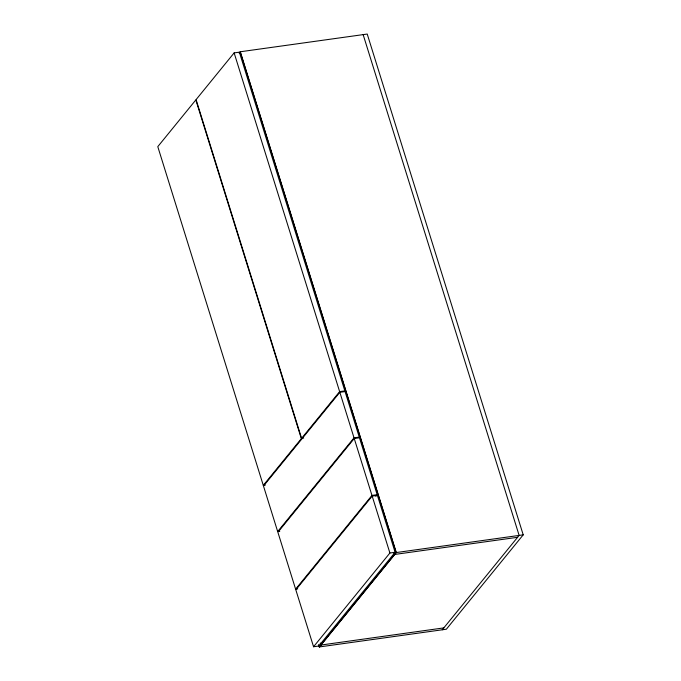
<?xml version="1.0" encoding="UTF-8"?>
<svg xmlns="http://www.w3.org/2000/svg" width="681" height="681" viewBox="0 0 681 681"><rect width="100%" height="100%" fill="white"/><g stroke="black" fill="none" stroke-linecap="round" stroke-linejoin="round"><path stroke-width="1.02" d="M301.589 438.334L339.632 391.618L344.85 390.894L239.354 52.173L234.136 52.897L196.085 99.613L301.589 438.334L303.675 438.045M239.125 53.041L240.291 51.765L396.274 552.555L319.415 646.933L318.776 644.898M263.283 485.366L301.334 438.649L195.83 99.928L157.788 146.645L263.283 485.366L265.377 485.076M277.678 531.572L354.026 437.832L359.245 437.1L345.063 391.575L339.845 392.299L263.496 486.047L277.678 531.572L279.763 531.282M375.844 496.338L377.18 494.695L359.457 437.781L354.239 438.513L277.891 532.253L295.614 589.167L297.708 588.878M295.614 589.167L371.962 495.419L377.18 494.695M372.175 496.1L295.826 589.848L313.558 646.754L318.776 646.031L395.116 552.282L377.393 495.376L372.175 496.1L389.898 553.015L313.558 646.754M318.64 644.916L319.278 646.95L396.138 552.572L523.212 534.849L367.229 34.05L240.155 51.782L396.138 552.572M442.267 629.789L519.126 535.419L363.143 34.62M523.212 534.849L446.353 629.218L319.278 646.95M389.898 553.015L395.116 552.282M517.594 537.3L394.597 554.462L393.967 552.436M443.808 627.899L320.811 645.06L320.3 643.426M394.103 552.41L394.733 554.445M234.136 52.897L339.632 391.618M339.845 392.299L354.026 437.832M354.239 438.513L371.962 495.419M320.317 643.009L320.947 645.043"/></g></svg>
